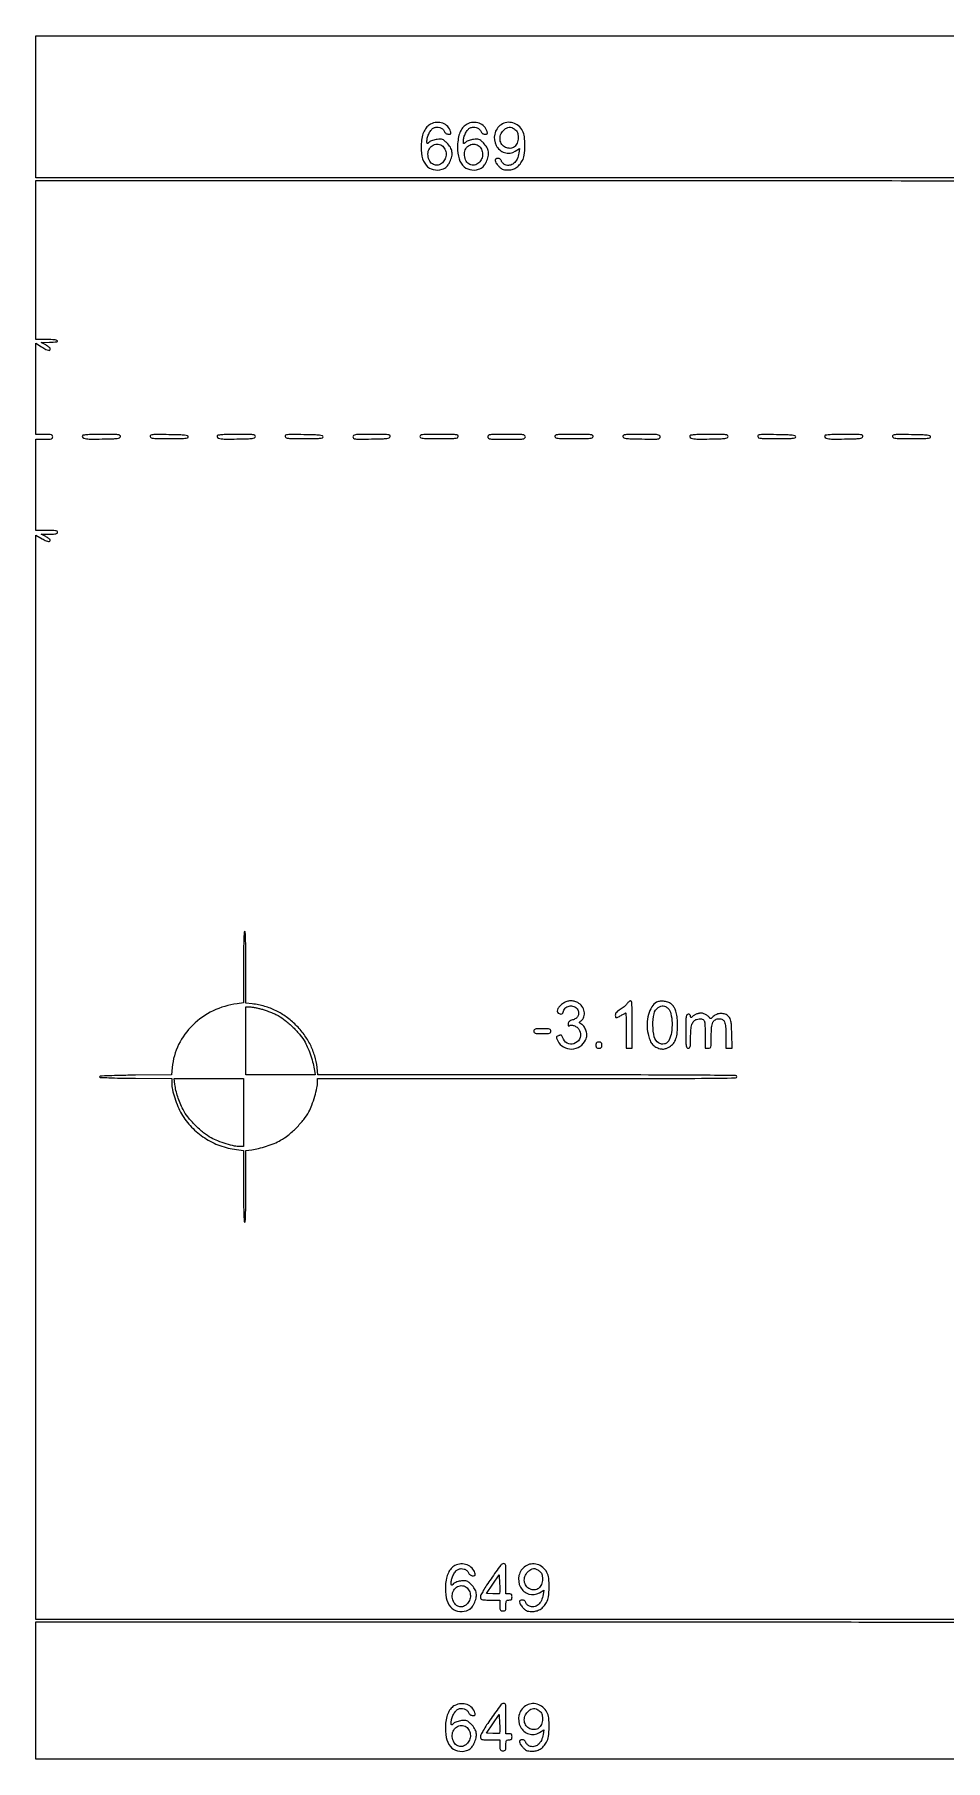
# Model space of a CAD drawing. Extents: x 0 to 836, y 5 to 589.
# Drawn here: x 424.5 to 488, y 310.1 to 430.3 of the extents above; entities that cross this region are included whole.
import ezdxf

# ---------------------------------------------------------------- set-up
doc = ezdxf.new("R2010")
doc.units = 0
doc.header["$MEASUREMENT"] = 0

msp = doc.modelspace()

# ---------------------------------------------------------------- linework, layer by layer
for points in [[(201.712326, 537.783562, -0.000001), (217.055896, 537.76491, -0.426088)], [(546.939, 229.3929, -0.000106), (546.943559, 250.949215, -0.000176), (546.957638, 269.095817, -0.000001), (546.976289, 285.583213, -0.415883)], [(836.0595, 588.6891), (420.497259, 588.710259, 0.000013), (261.145696, 588.714318, 0.000021), (126.989856, 588.708632), (4.934769, 588.698274, 0.19889), (4.878609, 588.675009, 0.198853), (4.855343, 588.618859), (4.83877, 516.273901, 0.000036), (4.826254, 436.744061, 0.000021), (4.8222, 342.282364), (4.8222, 95.946129), (4.469225, 95.920114, 0.031904), (4.160456, 95.877435, 0.315999), (4.075312, 95.787407, 0.415411), (4.137995, 95.703578, 0.035338), (4.43445, 95.6826), (4.8222, 95.6826), (4.8222, 50.2101), (4.8222, 4.7376), (420.462, 4.7376), (836.1018, 4.7376)], [(604.852986, 529.408162, -0.000002), (620.423836, 529.389509, -0.550615)], [(238.738155, 529.614638, -0.000002), (224.300981, 529.63329, -0.415836)], [(308.18842, 529.408162, -0.000002), (322.638019, 529.38951, -0.415836)], [(531.796111, 538.074638, -0.000002), (517.6951, 538.093291, -0.426056)], [(413.368417, 538.074638, -0.000002), (399.676779, 538.093291, -0.415815)], [(77.850638, 481.579418, -0.000002), (77.869294, 494.031443, -0.550517)], [(336.166934, 548.220763, -0.000002), (326.827688, 548.233536, -0.413812)], [(77.644162, 421.684687, -0.000002), (77.625507, 409.236574, -0.415775)], [(689.941022, 529.408162, -0.000003), (701.809045, 529.389505, -0.550493)], [(333.609652, 529.614638, -0.000003), (323.198363, 529.633296, -0.415688)], [(383.716206, 529.408162, -0.000003), (394.123716, 529.389504, -0.425916)], [(835.429914, 203.53197, -0.00002), (835.42504, 321.569549)], [(381.27946, 547.935135, -0.000004), (390.656104, 547.916048, -0.413615)], [(604.231838, 387.151416, -0.000003), (604.250494, 398.693431, -0.41574)], [(510.6456, 319.9572), (467.6265, 319.9572), (424.6074, 319.9572), (424.6074, 357.696876), (424.6074, 395.436552), (425.063224, 395.1793, 0.013839), (425.340863, 395.032588, 0.076968), (425.501198, 394.982143, 0.231469), (425.585885, 395.008687, 0.205869), (425.6226, 395.094079, 0.216432), (425.606562, 395.129394, 0.019681), (425.529408, 395.19164, 0.022693), (425.426887, 395.260897, 0.015755), (425.30535, 395.33004), (424.9881, 395.497522), (425.55915, 395.501261, 0.009031), (425.851542, 395.508458, 0.045588), (426.013252, 395.530223, 0.104163), (426.099025, 395.569817, 0.236978), (426.1302, 395.6319, 0.273642), (426.092325, 395.695923, 0.084509), (425.98215, 395.734125, 0.035355), (425.772386, 395.754, 0.005946), (425.3688, 395.7588), (424.6074, 395.7588), (424.6074, 398.9313), (424.6074, 402.1038), (425.1996, 402.1038, 0.006583), (425.549492, 402.108407, 0.063075), (425.696625, 402.130993, 0.183695), (425.76547, 402.182426, 0.142406), (425.7918, 402.273, 0.142406), (425.76547, 402.363574, 0.183695), (425.696625, 402.415007, 0.063075), (425.549492, 402.437593, 0.006583), (425.1996, 402.4422), (424.6074, 402.4422), (424.6074, 405.613918), (424.6074, 408.785636), (425.018607, 408.532618, 0.012763), (425.314429, 408.360847, 0.067597), (425.488996, 408.294029, 0.21343), (425.581445, 408.311806, 0.244789), (425.6226, 408.390831, 0.180386), (425.602714, 408.444157, 0.035725), (425.529408, 408.51748, 0.033672), (425.42682, 408.594947, 0.025766), (425.30535, 408.665781), (424.9881, 408.8295), (425.55915, 408.854515, 0.011581), (426.088814, 408.890023, 0.639683), (426.11437, 408.961692, 0.186785), (425.95469, 409.030303, 0.009128), (425.3688, 409.041), (424.6074, 409.041), (424.6074, 414.5823), (424.6074, 420.1236), (458.823107, 420.1236, -0.000151), (474.51192, 420.118872, -0.000496), (484.859921, 420.102361, -0.000019), (493.011272, 420.080958, -0.259223)], [(451.906001, 268.595156, 0.000004), (448.874149, 270.69358, 0.001686)], [(510.6456, 310.2282), (467.6265, 310.2282), (424.6074, 310.2282), (424.6074, 315.0081), (424.6074, 319.788), (458.8281, 319.788, -0.000091), (478.684607, 319.78437, -0.000836), (487.3242, 319.766772, -0.000109), (492.965621, 319.744625, -0.413001)]]:
    msp.add_lwpolyline(points, format="xyb")
msp.add_lwpolyline([(510.6456, 420.2928), (467.6265, 420.2928), (424.6074, 420.2928), (424.6074, 425.2419), (424.6074, 430.191), (467.582005, 430.191), (510.55661, 430.191)])
for points in [[(452.1024, 424.04078, 0.091039), (451.845011, 423.842204, 0.071413), (451.648653, 423.548628, 0.058997), (451.515436, 423.158525, 0.035155), (451.446422, 422.672094, 0.065252), (451.498303, 421.803557, 0.12543), (451.793169, 421.176471, 0.165394), (452.286275, 420.871506, 0.137042), (452.9061, 420.900241, 0.03902), (453.087483, 420.976227, 0.072123), (453.217393, 421.068719, 0.063137), (453.326356, 421.202919, 0.023863), (453.444142, 421.414407, 0.05808), (453.577109, 421.785093, 0.096714), (453.588861, 422.115495, 0.097528), (453.475598, 422.424132, 0.059881), (453.235543, 422.729777, 0.02073), (453.055754, 422.895245, 0.087428), (452.929646, 422.96881, 0.092225), (452.789401, 422.992846, 0.024517), (452.561982, 422.97845, 0.029908), (452.40363, 422.950935, 0.026782), (452.243608, 422.903986, 0.027747), (452.104444, 422.846062, 0.071538), (452.014367, 422.785393, -0.010472), (451.906248, 422.69159, -0.297784), (451.87118, 422.687545, -0.274003), (451.851378, 422.71831, -0.009257), (451.8486, 422.868353, -0.072542), (451.88651, 423.128276, -0.047148), (452.000388, 423.410202, -0.048132), (452.156289, 423.65114, -0.118747), (452.321058, 423.780055, -0.094816), (452.528895, 423.830577, -0.089828), (452.744954, 423.802378, -0.093742), (452.92991, 423.702319, -0.11562), (453.049457, 423.547566, 0.05591), (453.103784, 423.456776, 0.077484), (453.172089, 423.391175, 0.081855), (453.254013, 423.351884, 0.071083), (453.348381, 423.3384, 0.033646), (453.456015, 423.345651, 0.197222), (453.504093, 423.373433, 0.203472), (453.51794, 423.426359, 0.035991), (453.495311, 423.52875, 0.122665), (453.292365, 423.872307, 0.110661), (452.94473, 424.096452, 0.105474), (452.520103, 424.157198, 0.10222)], [(454.6404, 424.04078, 0.091039), (454.383011, 423.842204, 0.071413), (454.186653, 423.548628, 0.058997), (454.053436, 423.158525, 0.035155), (453.984422, 422.672094, 0.065252), (454.036303, 421.803557, 0.12543), (454.331169, 421.176471, 0.165394), (454.824275, 420.871506, 0.137042), (455.4441, 420.900241, 0.03902), (455.625483, 420.976227, 0.072123), (455.755393, 421.068719, 0.063137), (455.864356, 421.202919, 0.023863), (455.982142, 421.414407, 0.05808), (456.115109, 421.785093, 0.096714), (456.126861, 422.115495, 0.097528), (456.013598, 422.424132, 0.059881), (455.773543, 422.729777, 0.02073), (455.593754, 422.895245, 0.087428), (455.467646, 422.96881, 0.092225), (455.327401, 422.992846, 0.024517), (455.099982, 422.97845, 0.029908), (454.94163, 422.950935, 0.026782), (454.781608, 422.903986, 0.027747), (454.642444, 422.846062, 0.071538), (454.552367, 422.785393, -0.010472), (454.444248, 422.69159, -0.297784), (454.40918, 422.687545, -0.274003), (454.389378, 422.71831, -0.009257), (454.3866, 422.868353, -0.072542), (454.42451, 423.128276, -0.047148), (454.538388, 423.410202, -0.048132), (454.694289, 423.65114, -0.118747), (454.859058, 423.780055, -0.094816), (455.066895, 423.830577, -0.089828), (455.282954, 423.802378, -0.093742), (455.46791, 423.702319, -0.11562), (455.587457, 423.547566, 0.05591), (455.641784, 423.456776, 0.077484), (455.710089, 423.391175, 0.081855), (455.792013, 423.351884, 0.071083), (455.886381, 423.3384, 0.033646), (455.994015, 423.345651, 0.197222), (456.042093, 423.373433, 0.203472), (456.05594, 423.426359, 0.035991), (456.033311, 423.52875, 0.122665), (455.830365, 423.872307, 0.110661), (455.48273, 424.096452, 0.105474), (455.058103, 424.157198, 0.10222)], [(457.012204, 423.999986, 0.188759), (456.56332, 423.345623, 0.180396), (456.667009, 422.545177, 0.199234), (457.252123, 422.060583, 0.210904), (457.990223, 422.147583), (458.301659, 422.331335), (458.251496, 422.022219, -0.071214), (458.122322, 421.60912, -0.105821), (457.891913, 421.309844, -0.133073), (457.601062, 421.173187, -0.151692), (457.296847, 421.211858, -0.049128), (457.209457, 421.262558, -0.042152), (457.128664, 421.331741, -0.044207), (457.065772, 421.407934, -0.086696), (457.03318, 421.479238, 0.08419), (457.001157, 421.550229, 0.095531), (456.948589, 421.60313, 0.088381), (456.876548, 421.635456, 0.061447), (456.787833, 421.6464, 0.133082), (456.64518, 421.607747, 0.285943), (456.59418, 421.510864, 0.133017), (456.650257, 421.350782, 0.031957), (456.825506, 421.12744, 0.031825), (456.967555, 420.98749, 0.075144), (457.092836, 420.908188, 0.071526), (457.239792, 420.867279, 0.026746), (457.453752, 420.851155, 0.06371), (457.76925, 420.884568, 0.079209), (458.041675, 420.99682, 0.074413), (458.278075, 421.194924, 0.048802), (458.486985, 421.483124, 0.101117), (458.620866, 421.876355, 0.029258), (458.664731, 422.519424, 0.02942), (458.632935, 423.164946, 0.096872), (458.507034, 423.570253, 0.096072), (458.220655, 423.920166, 0.103728), (457.831412, 424.126111, 0.107938), (457.404991, 424.153819, 0.112028)], [(457.970691, 423.67066, -0.046524), (458.085721, 423.561439, -0.087942), (458.151588, 423.452271, -0.070477), (458.184154, 423.311107, -0.021505), (458.1936, 423.091572, -0.091023), (458.125726, 422.721823, -0.137344), (457.932367, 422.459982, -0.15282), (457.648176, 422.353515, -0.121259), (457.32435, 422.414513, -0.130307), (457.065295, 422.62688, -0.124874), (456.940272, 422.943103, -0.118756), (456.978396, 423.293535, -0.110605), (457.171892, 423.598708, -0.050987), (457.380687, 423.768768, -0.123571), (457.567134, 423.833827, -0.130223), (457.755841, 423.801598, -0.059664)], [(452.946248, 422.494552, -0.10684), (453.131547, 422.207061, -0.109765), (453.179166, 421.871579, -0.109146), (453.080207, 421.546013, -0.104617), (452.852258, 421.286635, -0.151218), (452.534574, 421.173842, -0.167491), (452.22341, 421.267001, -0.139993), (451.996731, 421.553227, -0.098224), (451.91628, 421.958802, -0.135032), (452.017007, 422.324976, -0.139461), (452.289974, 422.582751, -0.152321), (452.638466, 422.645204, -0.166619)], [(455.484248, 422.494552, -0.10684), (455.669547, 422.207061, -0.109765), (455.717166, 421.871579, -0.109146), (455.618207, 421.546013, -0.104617), (455.390258, 421.286635, -0.151218), (455.072574, 421.173842, -0.167491), (454.76141, 421.267001, -0.139993), (454.534731, 421.553227, -0.098224), (454.45428, 421.958802, -0.135032), (454.555007, 422.324976, -0.139461), (454.827974, 422.582751, -0.152321), (455.176466, 422.645204, -0.166619)], [(427.859944, 402.350229, 0.362859), (427.877241, 402.229753, 0.142614), (428.039829, 402.151472, 0.039903), (428.434733, 402.117573, 0.006123), (429.223613, 402.122605, 0.002888), (429.957283, 402.14051, 0.025518), (430.280186, 402.166788, 0.067043), (430.447179, 402.212307, 0.250335), (430.513391, 402.29415, 0.329521), (430.474582, 402.375108, 0.093362), (430.332785, 402.419122, 0.026378), (430.020524, 402.438521, 0.002325), (429.229296, 402.4422, 0.004799), (428.656543, 402.436703, 0.011967), (428.238282, 402.418652, 0.008478), (427.927465, 402.392476, 0.233154)], [(432.575485, 402.296332, 0.251212), (432.642928, 402.213355, 0.071206), (432.809455, 402.170142, 0.025348), (433.137001, 402.150125, 0.002588), (433.914559, 402.1461, 0.002964), (434.636534, 402.15038, 0.021179), (434.985193, 402.169299, 0.045119), (435.173197, 402.20482, 0.335246), (435.2247, 402.273, 0.334881), (435.172683, 402.341956, 0.04165), (434.976482, 402.380702, 0.020579), (434.617303, 402.406092, 0.002999), (433.885627, 402.423232, 0.002151), (433.066587, 402.433978, 0.02635), (432.75393, 402.420253, 0.099142), (432.61435, 402.377962, 0.328399)], [(437.250544, 402.350229, 0.362859), (437.267841, 402.229753, 0.142614), (437.430429, 402.151472, 0.039903), (437.825333, 402.117573, 0.006123), (438.614213, 402.122605, 0.002888), (439.347883, 402.14051, 0.025518), (439.670786, 402.166788, 0.067043), (439.837779, 402.212307, 0.250335), (439.903991, 402.29415, 0.329521), (439.865182, 402.375108, 0.093362), (439.723385, 402.419122, 0.026378), (439.411124, 402.438521, 0.002325), (438.619896, 402.4422, 0.004799), (438.047143, 402.436703, 0.011967), (437.628882, 402.418652, 0.008478), (437.318065, 402.392476, 0.233154)], [(441.966085, 402.296332, 0.251212), (442.033528, 402.213355, 0.071206), (442.200055, 402.170142, 0.025348), (442.527601, 402.150125, 0.002588), (443.305159, 402.1461, 0.002964), (444.027134, 402.15038, 0.021179), (444.375793, 402.169299, 0.045119), (444.563797, 402.20482, 0.335246), (444.6153, 402.273, 0.334881), (444.563283, 402.341956, 0.04165), (444.367082, 402.380702, 0.020579), (444.007903, 402.406092, 0.002999), (443.276227, 402.423232, 0.002151), (442.457187, 402.433978, 0.02635), (442.14453, 402.420253, 0.099142), (442.00495, 402.377962, 0.328399)], [(446.688, 402.270797, 0.24262), (446.7372, 402.175372, 0.126764), (446.865332, 402.126185, 0.031064), (447.151917, 402.1112, 0.002061), (447.977083, 402.122747, 0.002804), (448.728194, 402.140567, 0.025016), (449.057429, 402.166747, 0.065668), (449.227658, 402.212126, 0.252541), (449.294586, 402.29415, 0.330137), (449.255655, 402.375139, 0.092921), (449.113273, 402.41913, 0.026279), (448.799875, 402.438523, 0.002314), (448.005503, 402.4422, 0.002087), (447.167572, 402.438703, 0.030265), (446.871721, 402.418298, 0.119511), (446.738442, 402.367024, 0.246211)], [(451.357105, 402.29415, 0.254832), (451.424342, 402.212568, 0.068159), (451.593215, 402.170103, 0.024934), (451.923043, 402.150162, 0.002632), (452.6946, 402.1461, 0.002632), (453.466157, 402.150162, 0.024934), (453.795985, 402.170103, 0.068159), (453.964858, 402.212568, 0.254832), (454.032095, 402.29415, 0.335991), (453.992019, 402.37544, 0.088793), (453.843956, 402.419199, 0.02535), (453.519519, 402.438544, 0.002216), (452.6946, 402.4422, 0.002216), (451.869681, 402.438544, 0.02535), (451.545244, 402.419199, 0.088793), (451.397181, 402.37544, 0.335991)], [(456.0786, 402.273, 0.250083), (456.129169, 402.178218, 0.116079), (456.263663, 402.127679, 0.02996), (456.560574, 402.107332, 0.00213), (457.3899, 402.1038, 0.00213), (458.219226, 402.107332, 0.02996), (458.516137, 402.127679, 0.116079), (458.650631, 402.178218, 0.250083), (458.7012, 402.273, 0.250083), (458.650631, 402.367782, 0.116079), (458.516137, 402.418321, 0.02996), (458.219226, 402.438668, 0.00213), (457.3899, 402.4422, 0.00213), (456.560574, 402.438668, 0.02996), (456.263663, 402.418321, 0.116079), (456.129169, 402.367782, 0.250083)], [(460.747705, 402.29415, 0.254832), (460.814942, 402.212568, 0.068159), (460.983815, 402.170103, 0.024934), (461.313643, 402.150162, 0.002632), (462.0852, 402.1461, 0.002632), (462.856757, 402.150162, 0.024934), (463.186585, 402.170103, 0.068159), (463.355458, 402.212568, 0.254832), (463.422695, 402.29415, 0.335991), (463.382619, 402.37544, 0.088793), (463.234556, 402.419199, 0.02535), (462.910119, 402.438544, 0.002216), (462.0852, 402.4422, 0.002216), (461.260281, 402.438544, 0.02535), (460.935844, 402.419199, 0.088793), (460.787781, 402.37544, 0.335991)], [(465.485214, 402.29415, 0.252541), (465.552142, 402.212126, 0.065668), (465.722371, 402.166747, 0.025016), (466.051606, 402.140567, 0.002804), (466.802717, 402.122747, 0.002061), (467.627883, 402.1112, 0.031064), (467.914468, 402.126185, 0.126764), (468.0426, 402.175372, 0.24262), (468.0918, 402.270797, 0.246211), (468.041358, 402.367024, 0.119511), (467.908079, 402.418298, 0.030265), (467.612228, 402.438703, 0.002087), (466.774297, 402.4422, 0.002314), (465.979925, 402.438523, 0.026279), (465.666527, 402.41913, 0.092921), (465.524145, 402.375139, 0.330137)], [(470.159944, 402.350229, 0.362859), (470.177241, 402.229753, 0.142614), (470.339829, 402.151472, 0.039903), (470.734733, 402.117573, 0.006123), (471.523613, 402.122605, 0.002888), (472.257283, 402.14051, 0.025518), (472.580186, 402.166788, 0.067043), (472.747179, 402.212307, 0.250335), (472.813391, 402.29415, 0.329521), (472.774582, 402.375108, 0.093362), (472.632785, 402.419122, 0.026378), (472.320524, 402.438521, 0.002325), (471.529296, 402.4422, 0.004799), (470.956543, 402.436703, 0.011967), (470.538282, 402.418652, 0.008478), (470.227465, 402.392476, 0.233154)], [(474.875485, 402.296332, 0.251212), (474.942928, 402.213355, 0.071206), (475.109455, 402.170142, 0.025348), (475.437001, 402.150125, 0.002588), (476.214559, 402.1461, 0.002964), (476.936534, 402.15038, 0.021179), (477.285193, 402.169299, 0.045119), (477.473197, 402.20482, 0.335246), (477.5247, 402.273, 0.334881), (477.472683, 402.341956, 0.04165), (477.276482, 402.380702, 0.020579), (476.917303, 402.406092, 0.002999), (476.185627, 402.423232, 0.002151), (475.366587, 402.433978, 0.02635), (475.05393, 402.420253, 0.099142), (474.91435, 402.377962, 0.328399)], [(479.550544, 402.350229, 0.362859), (479.567841, 402.229753, 0.142614), (479.730429, 402.151472, 0.039903), (480.125333, 402.117573, 0.006123), (480.914213, 402.122605, 0.002888), (481.647883, 402.14051, 0.025518), (481.970786, 402.166788, 0.067043), (482.137779, 402.212307, 0.250335), (482.203991, 402.29415, 0.329521), (482.165182, 402.375108, 0.093362), (482.023385, 402.419122, 0.026378), (481.711124, 402.438521, 0.002325), (480.919896, 402.4422, 0.004799), (480.347143, 402.436703, 0.011967), (479.928882, 402.418652, 0.008478), (479.618065, 402.392476, 0.233154)], [(484.266085, 402.296332, 0.251212), (484.333528, 402.213355, 0.071206), (484.500055, 402.170142, 0.025348), (484.827601, 402.150125, 0.002588), (485.605159, 402.1461, 0.002964), (486.327134, 402.15038, 0.021179), (486.675793, 402.169299, 0.045119), (486.863797, 402.20482, 0.335246), (486.9153, 402.273, 0.334881), (486.863283, 402.341956, 0.04165), (486.667082, 402.380702, 0.020579), (486.307903, 402.406092, 0.002999), (485.576227, 402.423232, 0.002151), (484.757187, 402.433978, 0.02635), (484.44453, 402.420253, 0.099142), (484.30495, 402.377962, 0.328399)], [(439.074, 365.355999), (439.074, 362.871198), (438.62985, 362.813216, 0.079119), (436.955079, 362.317596, 0.08245), (435.543639, 361.330783, 0.08485), (434.557186, 359.968751, 0.090808), (434.10878, 358.38799), (434.058364, 357.86048), (431.553632, 357.83809, 0.002398), (430.481994, 357.823371, 0.00604), (429.701831, 357.799483, 0.001902), (429.086712, 357.770863, 0.399557), (429.0489, 357.7311, 0.399634), (429.086732, 357.691326, 0.001886), (429.704865, 357.662709, 0.006012), (430.488752, 357.638818, 0.002385), (431.56575, 357.624091), (434.0826, 357.601682), (434.0826, 357.283991, 0.05407), (434.130917, 356.838503, 0.022674), (434.28703, 356.254977, 0.022536), (434.506594, 355.656853, 0.03294), (434.756967, 355.154965, 0.059691), (435.458788, 354.227605, 0.056787), (436.370748, 353.474519, 0.056337), (437.436081, 352.941035, 0.056913), (438.589978, 352.6611), (439.074, 352.600625), (439.074, 350.111012, 0.002365), (439.079075, 349.038219, 0.006127), (439.095869, 348.264953, 0.001996), (439.118862, 347.659505, 0.401979), (439.1586, 347.6214, 0.401984), (439.198339, 347.659506, 0.001994), (439.221332, 348.265179, 0.006125), (439.238125, 349.038722, 0.002364), (439.2432, 350.111916), (439.2432, 352.602433), (439.64505, 352.651817, 0.028988), (440.12572, 352.739403, 0.019048), (440.667028, 352.892888, 0.018929), (441.201138, 353.089209, 0.026466), (441.660609, 353.307213, 0.048643), (442.179375, 353.65692, 0.025228), (442.756485, 354.184715, 0.025226), (443.27806, 354.768573, 0.048157), (443.623765, 355.29344, 0.032784), (443.833548, 355.762384, 0.017057), (444.035831, 356.370772, 0.016381), (444.190332, 356.965605, 0.055397), (444.2346, 357.363933), (444.2346, 357.6042), (458.8281, 357.6042, 0.000217), (467.272684, 357.607864, 0.001957), (470.9682, 357.625534, 0.000588), (473.340353, 357.648951, 0.410982), (473.4216, 357.7311, 0.410979), (473.340356, 357.813247, 0.000589), (470.970021, 357.836666, 0.001958), (467.277258, 357.854336, 0.000217), (458.839027, 357.858), (444.256455, 357.858), (444.197757, 358.376823, 0.044221), (444.033751, 359.181579, 0.043708), (443.73038, 359.948262, 0.042623), (443.289959, 360.667669, 0.038054), (442.718421, 361.331799, 0.038977), (442.055984, 361.896823, 0.043803), (441.338188, 362.327812, 0.043539), (440.552387, 362.629134, 0.03769), (439.68735, 362.807909), (439.2432, 362.865277), (439.2432, 365.353039, 0.002367), (439.238125, 366.425013, 0.006131), (439.221331, 367.19771, 0.001998), (439.198336, 367.802698, 0.401969), (439.1586, 367.8408, 0.401952), (439.118866, 367.802703, 0.002003), (439.09587, 367.19845, 0.006138), (439.079075, 366.426662, 0.00237)], [(461.343225, 362.849278, 0.05724), (461.12, 362.675359, 0.079312), (460.969494, 362.471632, 0.117294), (460.924068, 362.289523, 0.260038), (460.99021, 362.167837, 0.05749), (461.127669, 362.101561, 0.172685), (461.230325, 362.10234, 0.181409), (461.306157, 362.167322, 0.064459), (461.359263, 362.302377, -0.175745), (461.524953, 362.547795, -0.138244), (461.827977, 362.659877, -0.136796), (462.14735, 362.597667, -0.171396), (462.355457, 362.381766, -0.106441), (462.403813, 362.160798, -0.124181), (462.352083, 361.952782, -0.117926), (462.204624, 361.786542, -0.089777), (461.982756, 361.684425, 0.037174), (461.852605, 361.64034, 0.078838), (461.762582, 361.584119, 0.096747), (461.705805, 361.511309, 0.081497), (461.676236, 361.41796, 0.02891), (461.669174, 361.336364, 0.119365), (461.679381, 361.288257, 0.276238), (461.704607, 361.271546, 0.151038), (461.74175, 361.281179, -0.159397), (461.917098, 361.323614, -0.083857), (462.136839, 361.268436, -0.077814), (462.342422, 361.137053, -0.100804), (462.476795, 360.958781, -0.191519), (462.509701, 360.464801, -0.191007), (462.194474, 360.082402, -0.202782), (461.719163, 360.032895, -0.203787), (461.35387, 360.339595, 0.002093), (461.300292, 360.44391, 0.003032), (461.25203, 360.53555, 0.001553), (461.210415, 360.612841, 0.050235), (461.198423, 360.630467, 0.2614), (461.182578, 360.636462, 0.016535), (461.131813, 360.627079, 0.020895), (461.069257, 360.610597, 0.013728), (460.998709, 360.58668, 0.039093), (460.892959, 360.537865, 0.24682), (460.861672, 360.489715, 0.130591), (460.874023, 360.416645, 0.008927), (460.965277, 360.225312, 0.147626), (461.360449, 359.806207, 0.139204), (461.931138, 359.663512, 0.136262), (462.500928, 359.841313, 0.139495), (462.891356, 360.286225, 0.026915), (462.962326, 360.459247, 0.065692), (462.990211, 360.593877, 0.065092), (462.982343, 360.731875, 0.02604), (462.937446, 360.916113, 0.04112), (462.884515, 361.05126, 0.032659), (462.806495, 361.187279, 0.03366), (462.716812, 361.30443, 0.067627), (462.629053, 361.380642, -0.011292), (462.496436, 361.471881, -0.194404), (462.468932, 361.515598, -0.269165), (462.484417, 361.558243, -0.021404), (462.583553, 361.634205, 0.167484), (462.777132, 361.90088, 0.122146), (462.796655, 362.269434, 0.109855), (462.637914, 362.635668, 0.116958), (462.341769, 362.890268, 0.058259), (462.089973, 362.985293, 0.071498), (461.840167, 363.010793, 0.070868), (461.591541, 362.964901, 0.055932)], [(465.774556, 362.809353, -0.050807), (465.698457, 362.715549, -0.021226), (465.578652, 362.604996, -0.020739), (465.439359, 362.49659, -0.025256), (465.300178, 362.407503, 0.025721), (465.146457, 362.308909, 0.056573), (465.043003, 362.215436, 0.076417), (464.983113, 362.122098, 0.104002), (464.962252, 362.02455, 0.060805), (464.978207, 361.890002, 0.331301), (465.031315, 361.846039, 0.138834), (465.132515, 361.869126, 0.011833), (465.365495, 362.003716, -0.006006), (465.474542, 362.068419, -0.008579), (465.572947, 362.12299, -0.005239), (465.656463, 362.166332, -0.117594), (465.682745, 362.1726, -0.40341), (465.69914, 362.1568, -0.001055), (465.711175, 361.812257, -0.005126), (465.720107, 361.416274, -0.003075), (465.723, 360.9459), (465.723, 359.7192), (465.9345, 359.7192), (466.146, 359.7192), (466.146, 361.3689, 0.002482), (466.141639, 362.247347, 0.015246), (466.123348, 362.699668, 0.022762), (466.092364, 362.964603, 0.367541), (466.02883, 363.0186, 0.129631), (465.974334, 363.00423, 0.043255), (465.905804, 362.957134, 0.039636), (465.835668, 362.889425, 0.035949)], [(467.840539, 362.914931, 0.133039), (467.497529, 362.595262, 0.072917), (467.266671, 362.064839, 0.063285), (467.174876, 361.40645, 0.054258), (467.242188, 360.709499, 0.038109), (467.354429, 360.320449, 0.07364), (467.510566, 360.037384, 0.08606), (467.723115, 359.84016, 0.071427), (468.003475, 359.710321, 0.026842), (468.190201, 359.665135, 0.069755), (468.328097, 359.658999, 0.067582), (468.464901, 359.690998, 0.024029), (468.649254, 359.771735, 0.08301), (468.949112, 359.988749, 0.092798), (469.148409, 360.28409, 0.071312), (469.260371, 360.694749, 0.029806), (469.297258, 361.268592, 0.020525), (469.277603, 361.807643, 0.045555), (469.208711, 362.212527, 0.060037), (469.085812, 362.52066, 0.079457), (468.90136, 362.759294, 0.093169), (468.681239, 362.899885, 0.059297), (468.386942, 362.979477, 0.059632), (468.084533, 362.987508, 0.098591)], [(440.386815, 362.425975, -0.016162), (440.65463, 362.3414, -0.010302), (440.960555, 362.226664, -0.010349), (441.256229, 362.101616, -0.018898), (441.491088, 361.985665, -0.046331), (441.982405, 361.657424, -0.024645), (442.527506, 361.168761, -0.024632), (443.023583, 360.626995, -0.044899), (443.363179, 360.133168, -0.031093), (443.56386, 359.718265, -0.017182), (443.759104, 359.189929, -0.017146), (443.919108, 358.644464, -0.028642), (444.011185, 358.17525), (444.054762, 357.858), (441.648981, 357.858), (439.2432, 357.858), (439.2432, 360.2268), (439.2432, 362.5956), (439.512754, 362.5956, -0.037861), (439.655586, 362.584769, -0.010078), (439.8807, 362.545773, -0.01016), (440.135606, 362.490907, -0.010311)], [(468.632733, 362.485358, -0.144075), (468.832534, 362.118945, -0.044146), (468.911837, 361.486823, -0.044375), (468.876711, 360.813524, -0.081718), (468.712995, 360.291476, -0.09631), (468.575049, 360.113364, -0.114296), (468.387936, 360.013037, -0.114637), (468.176214, 360.005351, -0.097318), (467.968481, 360.089774, -0.192896), (467.675769, 360.508896, -0.054774), (467.579495, 361.31344, -0.054766), (467.660326, 362.120959, -0.189883), (467.944712, 362.550806, -0.063398), (468.130419, 362.648525, -0.113636), (468.300419, 362.671003, -0.112269), (468.464541, 362.616898, -0.060914)], [(470.6721, 362.111752, 0.041702), (470.596598, 362.086537, 0.023089), (470.509113, 362.044078, 0.022881), (470.423873, 361.992545, 0.033989), (470.35485, 361.939254, -0.009789), (470.264809, 361.862509, -0.188484), (470.230484, 361.851374, -0.365608), (470.211098, 361.869797, -0.027463), (470.2068, 361.947988, 0.107422), (470.194542, 362.004384, 0.113349), (470.160091, 362.049349, 0.10155), (470.105965, 362.07814, 0.07174), (470.0376, 362.088, 0.235138), (469.943508, 362.041161, 0.126958), (469.892571, 361.9188, 0.033055), (469.87202, 361.648233, 0.002431), (469.8684, 360.9036, 0.002431), (469.87202, 360.158967, 0.033055), (469.892571, 359.8884, 0.126958), (469.943508, 359.766039, 0.235138), (470.0376, 359.7192, 0.163174), (470.129014, 359.749849, 0.173904), (470.180585, 359.828659, 0.053804), (470.202528, 359.999739, 0.005015), (470.2068, 360.425676, -0.017942), (470.22744, 361.000672, -0.058576), (470.298782, 361.374091, -0.099584), (470.426044, 361.604675, -0.153504), (470.617104, 361.725352, -0.036798), (470.804151, 361.760386, -0.069265), (470.957463, 361.756289, -0.090344), (471.075271, 361.713921, -0.11979), (471.157255, 361.635394, -0.121359), (471.181994, 361.56244, -0.005617), (471.201532, 361.299529, -0.00904), (471.21569, 360.984146, -0.00634), (471.220705, 360.62865), (471.222, 359.7192), (471.4335, 359.7192, 0.113816), (471.556329, 359.747527, 0.220961), (471.618503, 359.824013, 0.058768), (471.641433, 359.999114, 0.003203), (471.645, 360.555828, -0.019192), (471.668717, 361.173478, -0.087033), (471.757648, 361.521197, -0.164171), (471.927147, 361.703342, -0.124615), (472.193415, 361.77075, -0.126614), (472.428787, 361.710176, -0.174274), (472.571899, 361.547642, -0.080669), (472.642829, 361.224187, -0.013721), (472.6602, 360.59133), (472.6602, 359.7192), (472.880611, 359.7192), (473.101021, 359.7192), (473.070961, 360.732059, 0.004566), (473.047794, 361.328816, 0.033394), (473.015076, 361.612822, 0.071485), (472.955575, 361.789886, 0.079796), (472.850123, 361.935687, 0.111454), (472.617505, 362.082624, 0.087984), (472.323055, 362.131918, 0.086196), (472.024108, 362.077021, 0.100489), (471.778877, 361.925354, -0.013108), (471.657939, 361.817565, -0.113706), (471.594247, 361.784785, -0.278101), (471.550251, 361.798087, -0.092331), (471.513525, 361.857916, 0.159447), (471.436916, 361.952142, 0.02896), (471.238142, 362.064379, 0.030057), (471.026076, 362.153045, 0.132431), (470.892126, 362.162786, 0.007957), (470.862683, 362.156614, 0.001337), (470.806528, 362.143747, 0.001463), (470.740606, 362.128253, 0.001299)], [(459.2934, 360.9036, 0.142406), (459.31973, 360.813026, 0.183695), (459.388575, 360.761593, 0.063075), (459.535708, 360.739007, 0.006583), (459.8856, 360.7344, 0.006583), (460.235492, 360.739007, 0.063075), (460.382625, 360.761593, 0.183695), (460.45147, 360.813026, 0.142406), (460.4778, 360.9036, 0.142406), (460.45147, 360.994174, 0.183695), (460.382625, 361.045607, 0.063075), (460.235492, 361.068193, 0.006583), (459.8856, 361.0728, 0.006583), (459.535708, 361.068193, 0.063075), (459.388575, 361.045607, 0.183695), (459.31973, 360.994174, 0.142406)], [(463.608, 359.9307, 0.045527), (463.617792, 359.823384, 0.152009), (463.6503, 359.7615, 0.152009), (463.712184, 359.728992, 0.045527), (463.8195, 359.7192, 0.045527), (463.926816, 359.728992, 0.152009), (463.9887, 359.7615, 0.152009), (464.021208, 359.823384, 0.045527), (464.031, 359.9307, 0.045527), (464.021208, 360.038016, 0.152009), (463.9887, 360.0999, 0.152009), (463.926816, 360.132408, 0.045527), (463.8195, 360.1422, 0.045527), (463.712184, 360.132408, 0.152009), (463.6503, 360.0999, 0.152009), (463.617792, 360.038016, 0.045527)], [(439.074, 355.2354), (439.074, 352.8666), (438.836133, 352.8666, -0.056365), (438.450076, 352.910259, -0.016842), (437.876405, 353.062194, -0.017506), (437.288793, 353.261887, -0.032749), (436.8321, 353.470273, -0.047593), (436.297775, 353.827001, -0.026177), (435.714677, 354.355288, -0.0262), (435.196516, 354.934359, -0.053526), (434.867555, 355.4469, -0.017503), (434.661646, 355.897474, -0.019682), (434.496384, 356.34425, -0.020645), (434.373733, 356.781217, -0.024552), (434.295676, 357.20235), (434.241433, 357.6042), (436.657716, 357.6042), (439.074, 357.6042)], [(453.7944, 323.70518, 0.091039), (453.537011, 323.506604, 0.071413), (453.340653, 323.213028, 0.058997), (453.207436, 322.822925, 0.035155), (453.138422, 322.336494, 0.065252), (453.190303, 321.467957, 0.12543), (453.485169, 320.840871, 0.165394), (453.978275, 320.535906, 0.137042), (454.5981, 320.564641, 0.03902), (454.779483, 320.640627, 0.072123), (454.909393, 320.733119, 0.063137), (455.018356, 320.867319, 0.023863), (455.136142, 321.078807, 0.05808), (455.269109, 321.449493, 0.096714), (455.280861, 321.779895, 0.097528), (455.167598, 322.088532, 0.059881), (454.927543, 322.394177, 0.02073), (454.747754, 322.559645, 0.087428), (454.621646, 322.63321, 0.092225), (454.481401, 322.657246, 0.024517), (454.253982, 322.64285, 0.029908), (454.09563, 322.615335, 0.026782), (453.935608, 322.568386, 0.027747), (453.796444, 322.510462, 0.071538), (453.706367, 322.449793, -0.010472), (453.598248, 322.35599, -0.297784), (453.56318, 322.351945, -0.274003), (453.543378, 322.38271, -0.009257), (453.5406, 322.532753, -0.072542), (453.57851, 322.792676, -0.047148), (453.692388, 323.074602, -0.048132), (453.848289, 323.31554, -0.118747), (454.013058, 323.444455, -0.094816), (454.220895, 323.494977, -0.089828), (454.436954, 323.466778, -0.093742), (454.62191, 323.366719, -0.11562), (454.741457, 323.211966, 0.05591), (454.795784, 323.121176, 0.077484), (454.864089, 323.055575, 0.081855), (454.946013, 323.016284, 0.071083), (455.040381, 323.0028, 0.033646), (455.148015, 323.010051, 0.197222), (455.196093, 323.037833, 0.203472), (455.20994, 323.090759, 0.035991), (455.187311, 323.19315, 0.122665), (454.984365, 323.536707, 0.110661), (454.63673, 323.760852, 0.105474), (454.212103, 323.821598, 0.10222)], [(456.308961, 322.791993, 0.007362), (456.004558, 322.342099, 0.013352), (455.771041, 321.964137, 0.012012), (455.604921, 321.662003, 0.120245), (455.571, 321.522993, 0.092874), (455.594063, 321.399899, 0.227966), (455.659609, 321.338581, 0.071609), (455.806539, 321.314742, 0.004467), (456.2478, 321.3108), (456.9246, 321.3108), (456.9246, 320.9301, 0.012699), (456.930359, 320.703382, 0.114574), (456.9575, 320.60862, 0.210352), (457.017088, 320.563411, 0.058662), (457.1361, 320.5494, 0.058662), (457.255112, 320.563411, 0.210352), (457.3147, 320.60862, 0.114574), (457.341841, 320.703382, 0.012699), (457.3476, 320.9301, -0.012699), (457.353359, 321.156818, -0.114574), (457.3805, 321.25158, -0.210352), (457.440088, 321.296789, -0.058662), (457.5591, 321.3108, 0.045527), (457.666416, 321.320592, 0.152009), (457.7283, 321.3531, 0.152009), (457.760808, 321.414984, 0.045527), (457.7706, 321.5223, 0.045527), (457.760808, 321.629616, 0.152009), (457.7283, 321.6915, 0.152009), (457.666416, 321.724008, 0.045527), (457.5591, 321.7338), (457.3476, 321.7338), (457.3476, 322.7913, 0.010163), (457.328869, 323.712794, 0.402164), (457.194789, 323.841618, 0.239335), (456.982427, 323.733968, 0.005555)], [(458.704204, 323.664386, 0.188759), (458.25532, 323.010023, 0.180396), (458.359009, 322.209577, 0.199234), (458.944123, 321.724983, 0.210904), (459.682223, 321.811983), (459.993659, 321.995735), (459.943496, 321.686619, -0.071214), (459.814322, 321.27352, -0.105821), (459.583913, 320.974244, -0.133073), (459.293062, 320.837587, -0.151692), (458.988847, 320.876258, -0.049128), (458.901457, 320.926958, -0.042152), (458.820664, 320.996141, -0.044207), (458.757772, 321.072334, -0.086696), (458.72518, 321.143638, 0.08419), (458.693157, 321.214629, 0.095531), (458.640589, 321.26753, 0.088381), (458.568548, 321.299856, 0.061447), (458.479833, 321.3108, 0.133082), (458.33718, 321.272147, 0.285943), (458.28618, 321.175264, 0.133017), (458.342257, 321.015182, 0.031957), (458.517506, 320.79184, 0.031825), (458.659555, 320.65189, 0.075144), (458.784836, 320.572588, 0.071526), (458.931792, 320.531679, 0.026746), (459.145752, 320.515555, 0.06371), (459.46125, 320.548968, 0.079209), (459.733675, 320.66122, 0.074413), (459.970075, 320.859324, 0.048802), (460.178985, 321.147524, 0.101117), (460.312866, 321.540755, 0.029258), (460.356731, 322.183824, 0.02942), (460.324935, 322.829346, 0.096872), (460.199034, 323.234653, 0.096072), (459.912655, 323.584566, 0.103728), (459.523412, 323.790511, 0.107938), (459.096991, 323.818219, 0.112028)], [(459.662691, 323.33506, -0.046524), (459.777721, 323.225839, -0.087942), (459.843588, 323.116671, -0.070477), (459.876154, 322.975507, -0.021505), (459.8856, 322.755972, -0.091023), (459.817726, 322.386223, -0.137344), (459.624367, 322.124382, -0.15282), (459.340176, 322.017915, -0.121259), (459.01635, 322.078913, -0.130307), (458.757295, 322.29128, -0.124874), (458.632272, 322.607503, -0.118756), (458.670396, 322.957935, -0.110605), (458.863892, 323.263108, -0.050987), (459.072687, 323.433168, -0.123571), (459.259134, 323.498227, -0.130223), (459.447841, 323.465998, -0.059664)], [(454.638248, 322.158952, -0.10684), (454.823547, 321.871461, -0.109765), (454.871166, 321.535979, -0.109146), (454.772207, 321.210413, -0.104617), (454.544258, 320.951035, -0.151218), (454.226574, 320.838242, -0.167491), (453.91541, 320.931401, -0.139993), (453.688731, 321.217627, -0.098224), (453.60828, 321.623202, -0.135032), (453.709007, 321.989376, -0.139461), (453.981974, 322.247151, -0.152321), (454.330466, 322.309604, -0.166619)], [(456.895399, 321.760999, -0.185124), (456.864815, 321.747367, -0.007561), (456.742112, 321.742694, -0.012318), (456.593905, 321.742943, -0.008332), (456.425093, 321.750204), (455.991477, 321.7761), (456.436889, 322.41955), (456.8823, 323.062999), (456.907195, 322.430345, -0.005621), (456.914082, 322.185223, -0.008617), (456.913999, 321.972754, -0.003925), (456.909428, 321.793334, -0.190267)], [(453.7944, 313.97618, 0.091039), (453.537011, 313.777604, 0.071413), (453.340653, 313.484028, 0.058997), (453.207436, 313.093925, 0.035155), (453.138422, 312.607494, 0.065252), (453.190303, 311.738957, 0.12543), (453.485169, 311.111871, 0.165394), (453.978275, 310.806906, 0.137042), (454.5981, 310.835641, 0.03902), (454.779483, 310.911627, 0.072123), (454.909393, 311.004119, 0.063137), (455.018356, 311.138319, 0.023863), (455.136142, 311.349807, 0.05808), (455.269109, 311.720493, 0.096714), (455.280861, 312.050895, 0.097528), (455.167598, 312.359532, 0.059881), (454.927543, 312.665177, 0.02073), (454.747754, 312.830645, 0.087428), (454.621646, 312.90421, 0.092225), (454.481401, 312.928246, 0.024517), (454.253982, 312.91385, 0.029908), (454.09563, 312.886335, 0.026782), (453.935608, 312.839386, 0.027747), (453.796444, 312.781462, 0.071538), (453.706367, 312.720793, -0.010472), (453.598248, 312.62699, -0.297784), (453.56318, 312.622945, -0.274003), (453.543378, 312.65371, -0.009257), (453.5406, 312.803753, -0.072542), (453.57851, 313.063676, -0.047148), (453.692388, 313.345602, -0.048132), (453.848289, 313.58654, -0.118747), (454.013058, 313.715455, -0.094816), (454.220895, 313.765977, -0.089828), (454.436954, 313.737778, -0.093742), (454.62191, 313.637719, -0.11562), (454.741457, 313.482966, 0.05591), (454.795784, 313.392176, 0.077484), (454.864089, 313.326575, 0.081855), (454.946013, 313.287284, 0.071083), (455.040381, 313.2738, 0.033646), (455.148015, 313.281051, 0.197222), (455.196093, 313.308833, 0.203472), (455.20994, 313.361759, 0.035991), (455.187311, 313.46415, 0.122665), (454.984365, 313.807707, 0.110661), (454.63673, 314.031852, 0.105474), (454.212103, 314.092598, 0.10222)], [(456.308961, 313.062993, 0.007362), (456.004558, 312.613099, 0.013352), (455.771041, 312.235137, 0.012012), (455.604921, 311.933003, 0.120245), (455.571, 311.793993, 0.092874), (455.594063, 311.670899, 0.227966), (455.659609, 311.609581, 0.071609), (455.806539, 311.585742, 0.004467), (456.2478, 311.5818), (456.9246, 311.5818), (456.9246, 311.2011, 0.012699), (456.930359, 310.974382, 0.114574), (456.9575, 310.87962, 0.210352), (457.017088, 310.834411, 0.058662), (457.1361, 310.8204, 0.058662), (457.255112, 310.834411, 0.210352), (457.3147, 310.87962, 0.114574), (457.341841, 310.974382, 0.012699), (457.3476, 311.2011, -0.012699), (457.353359, 311.427818, -0.114574), (457.3805, 311.52258, -0.210352), (457.440088, 311.567789, -0.058662), (457.5591, 311.5818, 0.045527), (457.666416, 311.591592, 0.152009), (457.7283, 311.6241, 0.152009), (457.760808, 311.685984, 0.045527), (457.7706, 311.7933, 0.045527), (457.760808, 311.900616, 0.152009), (457.7283, 311.9625, 0.152009), (457.666416, 311.995008, 0.045527), (457.5591, 312.0048), (457.3476, 312.0048), (457.3476, 313.0623, 0.010163), (457.328869, 313.983794, 0.402164), (457.194789, 314.112618, 0.239335), (456.982427, 314.004968, 0.005555)], [(458.704204, 313.935386, 0.188759), (458.25532, 313.281023, 0.180396), (458.359009, 312.480577, 0.199234), (458.944123, 311.995983, 0.210904), (459.682223, 312.082983), (459.993659, 312.266735), (459.943496, 311.957619, -0.071214), (459.814322, 311.54452, -0.105821), (459.583913, 311.245244, -0.133073), (459.293062, 311.108587, -0.151692), (458.988847, 311.147258, -0.049128), (458.901457, 311.197958, -0.042152), (458.820664, 311.267141, -0.044207), (458.757772, 311.343334, -0.086696), (458.72518, 311.414638, 0.08419), (458.693157, 311.485629, 0.095531), (458.640589, 311.53853, 0.088381), (458.568548, 311.570856, 0.061447), (458.479833, 311.5818, 0.133082), (458.33718, 311.543147, 0.285943), (458.28618, 311.446264, 0.133017), (458.342257, 311.286182, 0.031957), (458.517506, 311.06284, 0.031825), (458.659555, 310.92289, 0.075144), (458.784836, 310.843588, 0.071526), (458.931792, 310.802679, 0.026746), (459.145752, 310.786555, 0.06371), (459.46125, 310.819968, 0.079209), (459.733675, 310.93222, 0.074413), (459.970075, 311.130324, 0.048802), (460.178985, 311.418524, 0.101117), (460.312866, 311.811755, 0.029258), (460.356731, 312.454824, 0.02942), (460.324935, 313.100346, 0.096872), (460.199034, 313.505653, 0.096072), (459.912655, 313.855566, 0.103728), (459.523412, 314.061511, 0.107938), (459.096991, 314.089219, 0.112028)], [(459.662691, 313.60606, -0.046524), (459.777721, 313.496839, -0.087942), (459.843588, 313.387671, -0.070477), (459.876154, 313.246507, -0.021505), (459.8856, 313.026972, -0.091023), (459.817726, 312.657223, -0.137344), (459.624367, 312.395382, -0.15282), (459.340176, 312.288915, -0.121259), (459.01635, 312.349913, -0.130307), (458.757295, 312.56228, -0.124874), (458.632272, 312.878503, -0.118756), (458.670396, 313.228935, -0.110605), (458.863892, 313.534108, -0.050987), (459.072687, 313.704168, -0.123571), (459.259134, 313.769227, -0.130223), (459.447841, 313.736998, -0.059664)], [(454.638248, 312.429952, -0.10684), (454.823547, 312.142461, -0.109765), (454.871166, 311.806979, -0.109146), (454.772207, 311.481413, -0.104617), (454.544258, 311.222035, -0.151218), (454.226574, 311.109242, -0.167491), (453.91541, 311.202401, -0.139993), (453.688731, 311.488627, -0.098224), (453.60828, 311.894202, -0.135032), (453.709007, 312.260376, -0.139461), (453.981974, 312.518151, -0.152321), (454.330466, 312.580604, -0.166619)], [(456.895399, 312.031999, -0.185124), (456.864815, 312.018367, -0.007561), (456.742112, 312.013694, -0.012318), (456.593905, 312.013943, -0.008332), (456.425093, 312.021204), (455.991477, 312.0471), (456.436889, 312.69055), (456.8823, 313.333999), (456.907195, 312.701345, -0.005621), (456.914082, 312.456223, -0.008617), (456.913999, 312.243754, -0.003925), (456.909428, 312.064334, -0.190267)]]:
    msp.add_lwpolyline(points, format="xyb", close=True)

doc.saveas('drawing.dxf')
